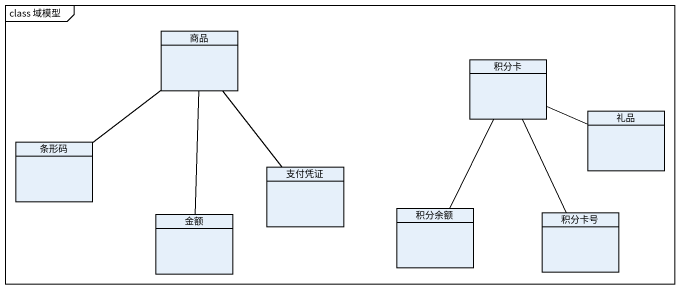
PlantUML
@startuml
mainframe class 域模型
hide circle
hide empty members
class 商品
class 积分卡
class 礼品
class 条形码
class 支付凭证
class 积分余额
class 金额
class 积分卡号
商品 -- 条形码
商品 -- 支付凭证
商品 -- 金额
积分卡 -- 积分余额
积分卡 -- 积分卡号
礼品 -left- 积分卡
@enduml
